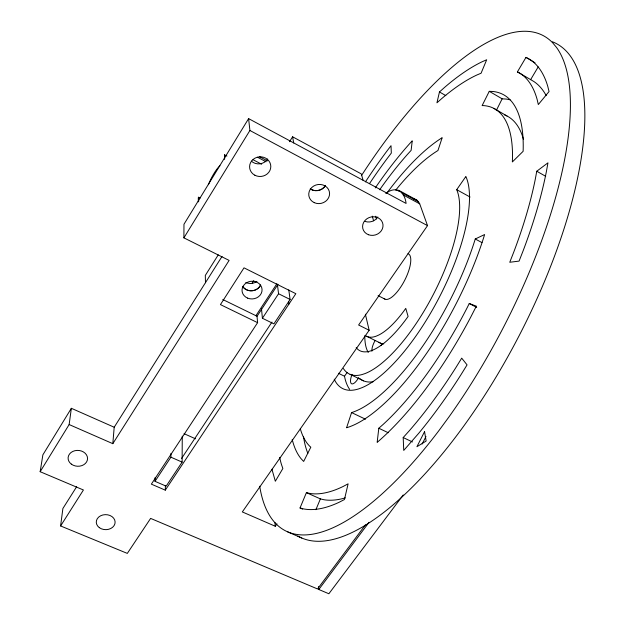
<?xml version="1.0" encoding="UTF-8"?>
<svg xmlns="http://www.w3.org/2000/svg" width="625" height="625" viewBox="0 0 625 625"><rect width="100%" height="100%" fill="white"/><g stroke="black" fill="none" stroke-linecap="round" stroke-linejoin="round"><path stroke-width="0.94" d="M155.141 477.492L155.008 481.328L166.156 486.156L182.117 462.117L182.266 436.133M112.82 443.672L114.195 427.234L71.352 408.297L69.141 424.555L112.82 443.672L229.109 260.406L183.898 237.859L183.969 224.266L248.609 118.617L406.094 203.437C404.781 191.633 396.008 185.328 385.82 193.484M155.008 481.328L170.914 457.18L170.984 453.336M277.992 284.336L257.023 316.289L257.609 322.672L151.359 484.148L165.289 490.156L165.398 485.539M378.805 428.25L377.164 442.352L377.734 441.883A209.336 74.125 -62.5 0 0 470.805 316.977L476.352 306.164L469.25 303.516L467.594 306.867A192.938 68.219 -62.5 0 1 383.156 424.414L378.805 428.25L388.273 432.734M365.438 524.836L317.531 588.961L150.625 518.398L127.312 553.398L60.602 525.953L62.883 508.516L76.648 486.711M60.602 525.953L83.422 489.992L40.164 471.703L42.875 454.852L71.352 408.297M536.758 171.234L535.242 179.461A235.742 83.703 -62.5 0 1 513.57 252.562L509.758 262.266L519.078 261.102L523.195 250.609A252.359 89.773 -62.5 0 0 546.367 171.688L547.961 162.836L536.758 171.234L545.711 176.32M439.469 91.961L436.938 102.82L441.531 98.75A235.742 83.703 -62.5 0 1 476.93 74.977L481.078 73.227L486.688 59.758L482.234 61.711A252.359 89.773 -62.5 0 0 444.359 87.586L439.469 91.961L445.828 95.617M351.578 412.594L346.586 427.75A166.852 58.859 -62.5 0 0 484.625 234.547L475.258 238.992A150.625 53.078 -62.5 0 1 351.578 412.594L365.5 419.195M315.914 509.68L320.383 498.891L323.812 499.711A234.867 85.82 -62.5 0 0 345.305 497.891M300.031 507.969L306.406 492.648L309.766 493.43A235.742 83.703 -62.5 0 0 343.188 486.445L348.109 483.828L344.445 499.531L339.18 502.242A252.359 89.773 -62.5 0 1 303.578 508.914L300.031 507.969L302.656 509.133M208.367 184.703L210.008 180.906A16.742 3.5 -62.9 0 1 219.922 165.812M489.273 91.328L482.125 105.594L483.211 105.586A192.938 68.219 -62.5 0 1 512.523 156.703L512.359 161.938L523.125 151.312L523.156 150.602A209.336 74.125 -62.5 0 0 493.102 91.5L489.273 91.328L502.148 98.828L506.047 99.055A208.57 76 -62.5 0 1 510.109 99.82M496.281 110.531L502.148 98.828M422.156 444.008L425.977 436.461M517.406 71.883L525.977 57.391L529.203 59.031A252.359 89.773 -62.5 0 1 547.758 86.344L549.047 91.539L538.312 104.547L537.18 99.641A235.742 83.703 -62.5 0 0 520.359 73.508L517.406 71.883L533.617 81.367A234.867 85.82 -62.5 0 1 546.195 95.633M530.594 79.703L538.211 66.883M200.195 198.047L198.617 197.242L198.289 197.773L198.359 201.852M226.93 156.086L224.539 154.828L224.445 159.242L224.781 158.695M40.164 471.703L69.141 424.555M183.898 237.859L249.906 130.477L248.609 118.617M218.25 254.875L205.305 275.438L205.484 282.711M289.5 141.734L292.602 136.805L361.305 173.914L363.109 180.336M114.195 427.234L222.031 256.43M252.234 283.047L253.828 280.594M222.773 299.516L255.93 315.695L276.898 283.727M288.773 289.875L290.094 299.469L273.898 323.867L262.414 318.258L278.562 293.742L277.5 285.148M181.602 458.414L271.961 322.078M165.289 490.156L295.844 293.695L244.008 267.844L220.438 304.602L257.609 322.672M398.531 190.195L416.812 200.094L418.492 201.766L419.711 203.844L427.523 225.625L358.617 325.008L369.156 330.266L242.32 511.93L275.266 526.25L276.969 523.867M343.383 368.547A108.68 38.203 -62.5 0 0 362.219 374.508L365.094 373.547A108.68 38.203 -62.5 0 0 435.406 290.383A108.68 38.203 -62.5 0 0 456.711 189.68L465.852 176.516L466.031 176.875A124.773 43.898 -62.5 0 1 442.336 291.289A124.773 43.898 -62.5 0 1 362.141 387.617L359.055 388.773A124.773 43.898 -62.5 0 1 334.219 379.172M349.648 389.344A124.32 45.008 -62.5 0 1 345.102 378.969L344.5 376.227L347.211 372.367M403.25 494.945L328.867 593.75L318.797 589.492L369.055 522.281M403.195 437.555L409.086 431A235.742 83.703 -62.5 0 0 455.93 367.5L461.703 358.148L467.07 364.883L460.812 374.984A252.359 89.773 -62.5 0 1 418.633 433.391L403.734 450.43L403.195 437.555L412.484 441.961M413.305 198.703L416.812 200.094M287.742 531.914L301.812 538.031M170.914 457.18L182.117 462.117M306.406 492.648L320.383 498.891M184.039 433.672L195.508 438.812M338.43 373.289L344.5 376.227M350.086 374.344L363.531 380.852M367.031 336.453L380.367 343.078M278.562 293.742L290.094 299.469M378.109 295.641L384.922 299.109M469.25 303.516L476.703 307.398M257.562 157.25L266.102 161.773M253 159.68L261.609 164.234M259.68 156.758L267.445 160.875M249.906 130.477L427.523 225.625M403.219 194.93L419.711 203.844M475.258 238.992L481.977 242.617M396.305 189.766L398.875 191.156M402.062 192.883L418.492 201.766M255.93 315.695L257.023 316.289M456.711 189.68L470.078 197.039M493.836 108.375L506.984 115.984M525.977 57.391L535.039 62.813M375.75 216.234L376.523 218.945M372.281 216.141L373.594 220.828M365.383 314.203L369.156 330.266M292.602 136.805L293.719 142.961M288.586 301.352L288.953 304.055M318.43 586.602L318.797 589.492M261.469 308.648L262.414 318.258M274.922 522.414L275.266 526.25M224.539 154.828L224.719 157.727M198.617 197.242L198.688 201.32M381.891 343.773A10.609 3.82 -63.6 0 1 381.125 345.469M371.875 351.219A10.609 3.82 -63.6 0 1 375.078 340.57M358.695 377.586A10.508 3.742 -64.2 0 1 351.609 383.805A10.508 3.742 -64.2 0 1 352.07 374.375M267.68 159.008A10.398 9.664 -5.2 0 1 251.352 161.141M377.836 216.945A10.102 9.109 -16.2 0 1 364.961 221.375M260.234 285.711A9.922 8.781 -4.8 0 1 243.133 287.094M325.523 185.367A10.25 9.406 -12 0 1 310.258 188.875M260.617 284.922A9.898 8.758 -4.8 0 1 252.188 290.773A9.898 8.758 -4.8 0 1 242.781 286.602M325.211 185.922A10.234 9.391 -12 0 1 311.234 189.492M256.969 281.383A9.797 8.695 -4.7 0 1 245.805 282.43M552.469 41.805A278.109 102.133 -62.5 0 1 519.781 334.43A278.109 102.133 -62.5 0 1 297.781 536.008M361.414 175.664A279.156 99.625 -62.5 0 1 552.773 42.914L556.539 47.469A279.156 99.625 -62.5 0 1 448.75 417.219L439.188 430.25A279.156 99.625 -62.5 0 1 259.711 486.234M272.07 469.211A252.359 89.773 -62.5 0 0 272.438 471.016L275.328 481.242L282.859 468.508L281.508 464.641A235.742 83.703 -62.5 0 1 279.688 457.414M365.445 181.867A252.359 89.773 -62.5 0 1 386.312 151.891L391.016 145.68L391.32 153.078L386.883 158.914A235.742 83.703 -62.5 0 0 369.523 183.586M292.211 439.445A209.336 74.125 -62.5 0 0 301.148 458.773L303.664 461.445L310.82 447.18L310.055 446.539A192.938 68.219 -62.5 0 1 300.305 428.734M375.273 187.914A209.336 74.125 -62.5 0 1 411.758 141.328L412.242 140.812L411.125 150.375L407.445 154.414A192.938 68.219 -62.5 0 0 379.672 189.75M386.68 193.344A166.852 58.859 -62.5 0 1 442.18 137.688L437.953 150.516A150.625 53.078 -62.5 0 0 395.742 190.094M356.188 347.641A83.016 29.141 -62.5 0 0 370.875 350.82L373.32 349.867A83.016 29.141 -62.5 0 0 408.102 316.445L405.758 308.375L404.437 310.25A67.016 23.516 -62.6 0 1 378.539 335.141L376.312 336.109A67.016 23.516 -62.6 0 1 365.609 335.641M408.023 253.656A25.508 8.938 -62.6 0 1 407.461 274.219A25.508 8.938 -62.6 0 1 390.25 298.195L388.703 298.969A25.508 8.938 -62.6 0 1 384.008 298.438M368.266 352.477A82.711 29.883 -62.5 0 1 364.805 335.672M383.742 343.875A66.766 24.109 -62.5 0 1 378.906 342.25M373.125 381.75A108.289 39.172 -62.5 0 1 359.727 378.508M307.859 453.391A208.57 76 -62.5 0 1 303.477 436.5M504.453 114.844A192.227 69.945 -62.5 0 1 523.477 139.297M424.563 431.617L416.914 446.727L426.133 441.047L424.563 431.617M99.32 527.648A9.43 7.516 0.9 0 0 114.898 523.82A9.43 7.516 0.9 0 0 102.852 514.969A9.43 7.516 0.9 0 0 99.32 527.648M71.32 464.109A9.734 7.93 3.2 0 0 87.344 460.148A9.734 7.93 3.2 0 0 74.805 450.727A9.734 7.93 3.2 0 0 71.32 464.109M254.813 175.195A10.617 9.82 -5.4 0 0 270.812 166.594A10.617 9.82 -5.4 0 0 254.977 158.172A10.617 9.82 -5.4 0 0 254.813 175.195M368.484 234.734A10.305 9.242 -16 0 0 382.992 224.719A10.305 9.242 -16 0 0 366.938 218.75A10.305 9.242 -16 0 0 368.484 234.734M247.617 298.117A10.031 8.852 -4.9 0 0 262.047 289.305A10.031 8.852 -4.9 0 0 246.461 282.828A10.031 8.852 -4.9 0 0 247.617 298.117M314.242 202.641A10.461 9.555 -12 0 0 329.578 193.367A10.461 9.555 -12 0 0 313.664 186.062A10.461 9.555 -12 0 0 314.242 202.641"/></g></svg>
